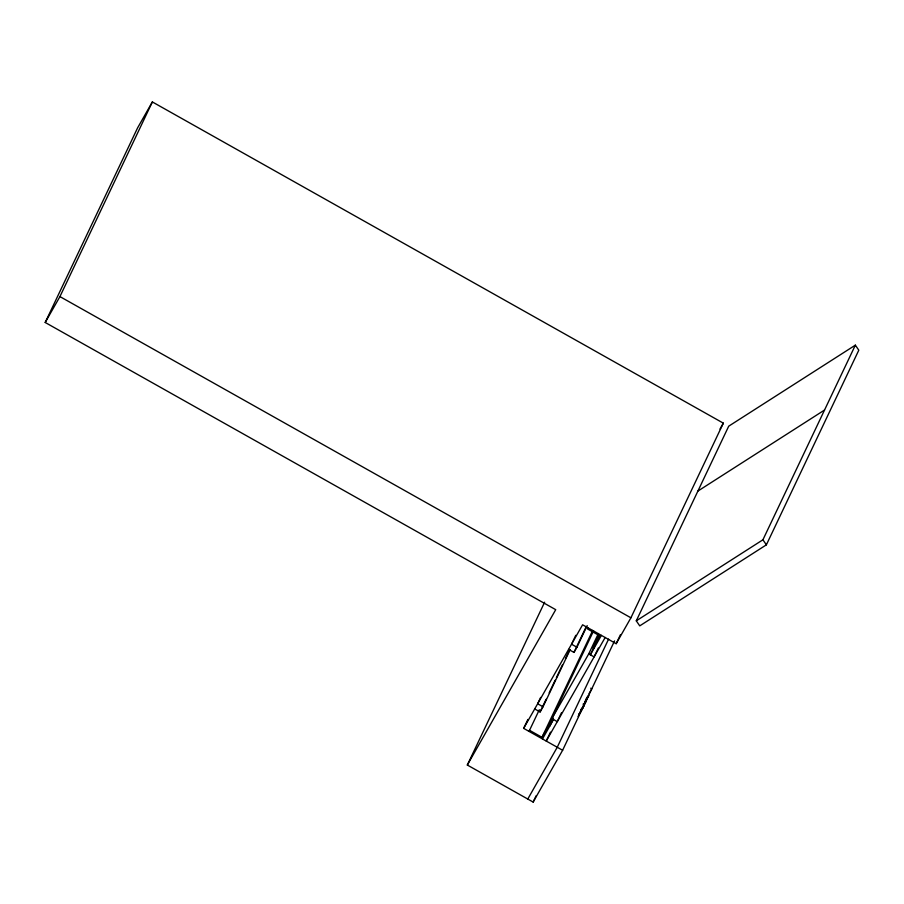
<?xml version="1.0" encoding="UTF-8"?>
<svg xmlns="http://www.w3.org/2000/svg" width="904" height="904" viewBox="0 0 904 904"><rect width="100%" height="100%" fill="white"/><g stroke="black" fill="none" stroke-linecap="round" stroke-linejoin="round"><path stroke-width="1.36" d="M467.323 765.033L555.723 609.68L45.2 322.479L137.623 127.826L152.358 101.937L723.336 423.151L630.913 617.805L616.178 643.693L582.594 624.8L523.653 728.364L562.616 750.275L533.145 802.063L467.323 765.033L544.637 602.188M45.2 322.479L59.935 296.591L152.358 101.937M523.653 728.364L527.879 719.46M540.671 697.402L537.654 703.764L543.021 706.792L540.083 711.968L534.705 708.939M539.304 709.753L529.032 731.381L529.62 730.353L541.982 737.302L548.762 725.392L593.589 630.834M575.769 635.309L571.543 644.213L576.921 647.241L573.972 652.417L568.593 649.4M540.083 711.968L546.118 699.244M549.146 692.882L555.18 680.158M556.389 677.616L562.435 664.892M565.452 658.53L569.678 649.626M543.021 706.792L570.209 649.535M573.972 652.417L586.052 626.969M576.921 647.241L587.182 625.613M541.982 737.302L592.719 630.438M553.451 718.364L549.835 726.002L548.762 725.392M550.457 732.15L546.231 741.054L605.16 637.501M561.508 712.736L557.282 721.641L551.903 718.624L588.741 653.886L598.403 633.534M594.03 648.326L592.956 647.716L599.002 635.004M594.583 645.897L590.346 654.801L601.397 635.376M597.601 639.535L598.81 636.992M598.346 648.01L594.109 656.914L588.741 653.886M608.595 639.117L557.248 747.258L527.778 799.034M533.145 802.063L536.174 795.701M583.182 705.9L581.6 709.504L581.069 709.199M562.616 750.275L614.573 640.868M580.04 713.019L584.233 705.12L583.295 704.51M579.611 712.996L584.922 703.674L586.459 700.43L585.916 700.125L583.826 704.815L588.685 695.741L588.142 695.447M616.178 643.693L620.404 634.789M636.292 620.822L728.714 426.179L855.353 345.147L858.8 350.187L766.377 544.841L639.738 625.873L636.292 620.822L762.919 539.79L855.353 345.147M587.962 627.817L587.374 628.856L599.736 635.806L592.956 647.716M542.468 738.941L553.519 719.527M719.991 429.038L723.336 423.151M588.99 693.707L591.781 688.825L590.707 688.215M586.154 698.939L587.487 696.611M585.284 701.018L586.606 698.69L587.148 698.984M583.374 705.063L588.685 695.741M580.831 710.386L582.153 708.058L582.696 708.363M583.803 705.086L586.459 700.43M578.933 714.431L580.255 712.103M580.922 710.939L584.233 705.12M578.051 716.51L579.374 714.183L578.842 713.889M697.911 491.064L824.538 410.032M59.935 296.591L630.913 617.805M583.34 703.719L584.413 704.318M762.919 539.79L766.377 544.841"/></g></svg>
